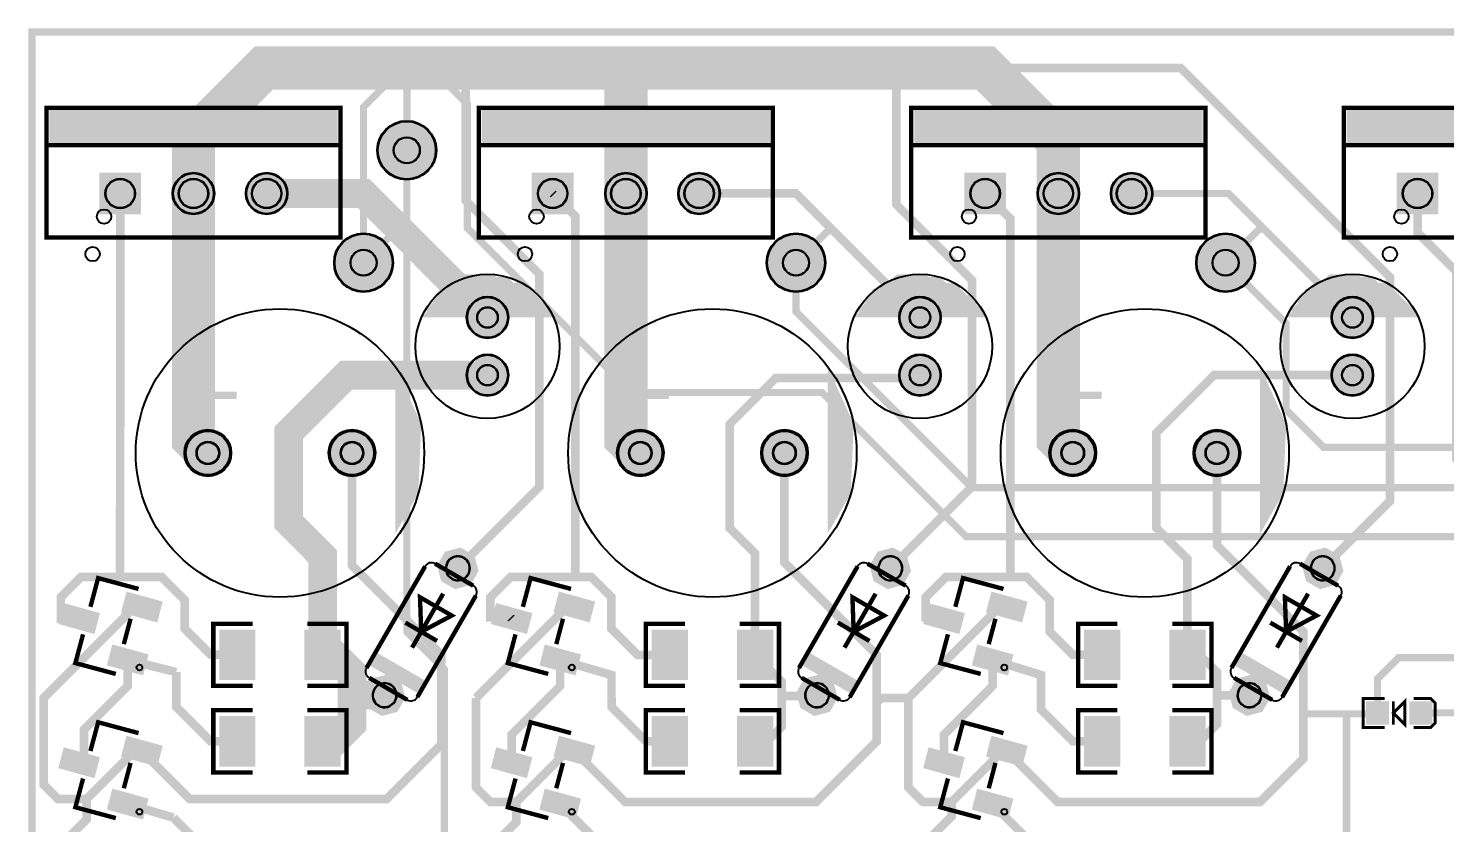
# Model space of a CAD drawing. Header units: millimetres. Extents: x 2.6 to 90.7, y -1.2 to 55.7.
# Drawn here: x 4.27 to 53.4, y 28.18 to 55.73 of the extents above; entities that cross this region are included whole.
import ezdxf

# ---------------------------------------------------------------- set-up
doc = ezdxf.new("R2010")
doc.units = ezdxf.units.MM
for name, color, linetype, true_color in [('BoardOutLine', 7, 'Continuous', 0xff00ff), ('BottomLayer', 7, 'Continuous', 0x0000ff), ('BottomSolderMaskLayer', 7, 'Continuous', 0xaa00ff), ('Document', 7, 'Continuous', 0xffffff), ('Multi-Layer', 7, 'Continuous', 0xc0c0c0), ('TopLayer', 7, 'Continuous', 0xff0000), ('TopPasteMaskLayer', 7, 'Continuous', 0x808080), ('TopSilkLayer', 7, 'Continuous', 0xffcc00), ('TopSolderMaskLayer', 7, 'Continuous', 0x800080)]:
    doc.layers.add(name, color=color, linetype=linetype, true_color=true_color)

msp = doc.modelspace()

# ---------------------------------------------------------------- hatches: boundary and pattern name
at = {"layer": 'BottomSolderMaskLayer'}
for points in [[(16.375, 51.5, 1), (18.425, 51.5, 1)], [(6.735, 50.725), (8.185, 50.725), (8.185, 49.275), (6.735, 49.275)], [(9.275, 50, 1), (10.725, 50, 1)], [(11.815, 50, 1), (13.265, 50, 1)], [(21.735, 50.725), (23.185, 50.725), (23.185, 49.275), (21.735, 49.275)], [(24.275, 50, 1), (25.725, 50, 1)], [(26.815, 50, 1), (28.265, 50, 1)], [(36.735, 50.725), (38.185, 50.725), (38.185, 49.275), (36.735, 49.275)], [(39.275, 50, 1), (40.725, 50, 1)], [(41.815, 50, 1), (43.265, 50, 1)], [(51.735, 50.725), (53.185, 50.725), (53.185, 49.275), (51.735, 49.275)], [(14.875, 47.6, 1), (16.925, 47.6, 1)], [(29.875, 47.6, 1), (31.925, 47.6, 1)], [(44.775, 47.6, 1), (46.826, 47.6, 1)], [(19.474, 45.7, 1), (20.925, 45.7, 1)], [(34.474, 45.7, 1), (35.925, 45.7, 1)], [(49.474, 45.7, 1), (50.925, 45.7, 1)], [(19.474, 43.7, 1), (20.925, 43.7, 1)], [(34.474, 43.7, 1), (35.925, 43.7, 1)], [(49.474, 43.7, 1), (50.925, 43.7, 1)], [(9.687, 41, 1), (11.313, 41, 1)], [(14.687, 41, 1), (16.313, 41, 1)], [(24.687, 41, 1), (26.313, 41, 1)], [(29.687, 41, 1), (31.313, 41, 1)], [(39.687, 41, 1), (41.313, 41, 1)], [(44.687, 41, 1), (46.313, 41, 1)], [(19.265, 37.721), (18.727, 37.577), (18.449, 37.095), (18.593, 36.557), (19.075, 36.278), (19.613, 36.422), (19.891, 36.905), (19.747, 37.442)], [(34.265, 37.721), (33.727, 37.577), (33.449, 37.095), (33.593, 36.557), (34.075, 36.278), (34.613, 36.422), (34.891, 36.905), (34.747, 37.443)], [(49.265, 37.721), (48.727, 37.577), (48.449, 37.095), (48.593, 36.557), (49.075, 36.278), (49.613, 36.422), (49.891, 36.905), (49.747, 37.443)], [(16.725, 33.322), (16.187, 33.178), (15.909, 32.695), (16.053, 32.158), (16.535, 31.879), (17.073, 32.023), (17.351, 32.505), (17.207, 33.043)], [(31.725, 33.322), (31.187, 33.178), (30.909, 32.695), (31.053, 32.157), (31.535, 31.879), (32.073, 32.023), (32.351, 32.505), (32.207, 33.043)], [(46.725, 33.322), (46.187, 33.178), (45.909, 32.695), (46.053, 32.157), (46.535, 31.879), (47.073, 32.023), (47.351, 32.505), (47.207, 33.043)]]:
    msp.add_hatch(color=256, dxfattribs=at).paths.add_polyline_path(points)
at = {"layer": 'Document'}
for points in [[(5, 51.7), (5, 52.9), (15, 52.9), (15, 51.7)], [(20, 51.7), (20, 52.9), (30, 52.9), (30, 51.7)], [(35, 51.7), (35, 52.9), (45, 52.9), (45, 51.7)], [(50, 51.7), (50, 52.9), (60, 52.9), (60, 51.7)]]:
    msp.add_hatch(color=256, dxfattribs=at).paths.add_polyline_path(points)
at = {"layer": 'Multi-Layer'}
for points in [[(6.76, 50.7), (8.16, 50.7), (8.16, 49.3), (6.76, 49.3)], [(9.3, 50, 1), (10.7, 50, 1)], [(11.84, 50, 1), (13.24, 50, 1)], [(21.76, 50.7), (23.16, 50.7), (23.16, 49.3), (21.76, 49.3)], [(24.3, 50, 1), (25.7, 50, 1)], [(26.84, 50, 1), (28.24, 50, 1)], [(36.76, 50.7), (38.16, 50.7), (38.16, 49.3), (36.76, 49.3)], [(39.3, 50, 1), (40.7, 50, 1)], [(41.84, 50, 1), (43.24, 50, 1)], [(51.76, 50.7), (53.16, 50.7), (53.16, 49.3), (51.76, 49.3)], [(19.5, 45.7, 1), (20.9, 45.7, 1)], [(34.5, 45.7, 1), (35.9, 45.7, 1)], [(49.5, 45.7, 1), (50.9, 45.7, 1)], [(19.5, 43.7, 1), (20.9, 43.7, 1)], [(34.5, 43.7, 1), (35.9, 43.7, 1)], [(49.5, 43.7, 1), (50.9, 43.7, 1)], [(9.738, 41, 1), (11.262, 41, 1)], [(14.738, 41, 1), (16.262, 41, 1)], [(24.738, 41, 1), (26.262, 41, 1)], [(29.738, 41, 1), (31.262, 41, 1)], [(39.738, 41, 1), (41.262, 41, 1)], [(44.738, 41, 1), (46.262, 41, 1)], [(19.261, 37.694), (18.744, 37.555), (18.476, 37.091), (18.615, 36.574), (19.079, 36.306), (19.596, 36.444), (19.864, 36.908), (19.725, 37.426)], [(34.261, 37.694), (33.744, 37.555), (33.476, 37.091), (33.615, 36.574), (34.079, 36.306), (34.596, 36.444), (34.864, 36.908), (34.725, 37.426)], [(49.261, 37.694), (48.744, 37.555), (48.476, 37.091), (48.615, 36.574), (49.079, 36.306), (49.596, 36.444), (49.864, 36.908), (49.725, 37.426)], [(16.721, 33.294), (16.204, 33.156), (15.936, 32.692), (16.075, 32.174), (16.539, 31.906), (17.056, 32.045), (17.324, 32.509), (17.185, 33.026)], [(31.721, 33.294), (31.204, 33.156), (30.936, 32.692), (31.075, 32.174), (31.539, 31.906), (32.056, 32.045), (32.324, 32.509), (32.185, 33.026)], [(46.721, 33.294), (46.204, 33.156), (45.936, 32.692), (46.075, 32.174), (46.539, 31.906), (47.056, 32.045), (47.324, 32.509), (47.185, 33.026)]]:
    msp.add_hatch(color=256, dxfattribs=at).paths.add_polyline_path(points)
at = {"layer": 'TopLayer'}
for points in [[(7.699, 36.159), (8.906, 35.835), (8.725, 35.159), (7.518, 35.482)], [(22.699, 36.159), (23.906, 35.835), (23.725, 35.159), (22.518, 35.482)], [(37.699, 36.159), (38.906, 35.835), (38.725, 35.159), (37.518, 35.482)], [(5.521, 35.759), (6.728, 35.435), (6.547, 34.759), (5.34, 35.082)], [(20.521, 35.759), (21.728, 35.435), (21.547, 34.759), (20.34, 35.082)], [(35.521, 35.759), (36.728, 35.435), (36.547, 34.759), (35.34, 35.082)], [(12.125, 33.15), (12.125, 34.85), (10.917, 34.85), (10.917, 33.15)], [(13.875, 33.15), (13.875, 34.85), (15.083, 34.85), (15.083, 33.15)], [(27.125, 33.15), (27.125, 34.85), (25.917, 34.85), (25.917, 33.15)], [(28.875, 33.15), (28.875, 34.85), (30.083, 34.85), (30.083, 33.15)], [(42.125, 33.15), (42.125, 34.85), (40.917, 34.85), (40.917, 33.15)], [(43.875, 33.15), (43.875, 34.85), (45.083, 34.85), (45.083, 33.15)], [(7.207, 34.323), (8.414, 34), (8.233, 33.324), (7.026, 33.647)], [(22.207, 34.323), (23.414, 34), (23.233, 33.324), (22.026, 33.647)], [(37.207, 34.323), (38.414, 34), (38.233, 33.324), (37.026, 33.647)], [(50.72, 32.333), (51.42, 32.333), (51.42, 31.633), (50.72, 31.633)], [(52.22, 32.333), (52.92, 32.333), (52.92, 31.633), (52.22, 31.633)], [(12.125, 30.15), (12.125, 31.85), (10.917, 31.85), (10.917, 30.15)], [(13.875, 30.15), (13.875, 31.85), (15.083, 31.85), (15.083, 30.15)], [(27.125, 30.15), (27.125, 31.85), (25.917, 31.85), (25.917, 30.15)], [(28.875, 30.15), (28.875, 31.85), (30.083, 31.85), (30.083, 30.15)], [(42.125, 30.15), (42.125, 31.85), (40.917, 31.85), (40.917, 30.15)], [(43.875, 30.15), (43.875, 31.85), (45.083, 31.85), (45.083, 30.15)], [(7.699, 31.159), (8.906, 30.835), (8.725, 30.159), (7.518, 30.482)], [(22.699, 31.159), (23.906, 30.835), (23.725, 30.159), (22.518, 30.482)], [(37.699, 31.159), (38.906, 30.835), (38.725, 30.159), (37.518, 30.482)], [(5.521, 30.759), (6.728, 30.435), (6.547, 29.759), (5.34, 30.082)], [(20.521, 30.759), (21.728, 30.435), (21.547, 29.759), (20.34, 30.082)], [(35.521, 30.759), (36.728, 30.435), (36.547, 29.759), (35.34, 30.082)], [(7.207, 29.323), (8.414, 29), (8.233, 28.324), (7.026, 28.647)], [(22.207, 29.323), (23.414, 29), (23.233, 28.324), (22.026, 28.647)], [(37.207, 29.323), (38.414, 29), (38.233, 28.324), (37.026, 28.647)]]:
    msp.add_hatch(color=256, dxfattribs=at).paths.add_polyline_path(points)
at = {"layer": 'TopPasteMaskLayer'}
for points in [[(7.699, 36.159), (8.906, 35.835), (8.725, 35.159), (7.518, 35.482)], [(22.699, 36.159), (23.906, 35.835), (23.725, 35.159), (22.518, 35.482)], [(37.699, 36.159), (38.906, 35.835), (38.725, 35.159), (37.518, 35.482)], [(5.521, 35.759), (6.728, 35.435), (6.547, 34.759), (5.34, 35.082)], [(20.521, 35.759), (21.728, 35.435), (21.547, 34.759), (20.34, 35.082)], [(35.521, 35.759), (36.728, 35.435), (36.547, 34.759), (35.34, 35.082)], [(12.125, 33.25), (12.125, 33.611), (12.025, 33.711), (11.814, 33.711), (11.714, 33.811), (11.714, 34.189), (11.814, 34.289), (12.025, 34.289), (12.125, 34.389), (12.125, 34.75), (12.025, 34.85), (11.017, 34.85), (10.917, 34.75), (10.917, 33.25), (11.017, 33.15), (12.025, 33.15)], [(13.875, 33.25), (13.875, 33.611), (13.975, 33.711), (14.186, 33.711), (14.286, 33.811), (14.286, 34.189), (14.186, 34.289), (13.975, 34.289), (13.875, 34.389), (13.875, 34.75), (13.975, 34.85), (14.983, 34.85), (15.083, 34.75), (15.083, 33.25), (14.983, 33.15), (13.975, 33.15)], [(27.125, 33.25), (27.125, 33.611), (27.025, 33.711), (26.814, 33.711), (26.714, 33.811), (26.714, 34.189), (26.814, 34.289), (27.025, 34.289), (27.125, 34.389), (27.125, 34.75), (27.025, 34.85), (26.017, 34.85), (25.917, 34.75), (25.917, 33.25), (26.017, 33.15), (27.025, 33.15)], [(28.875, 33.25), (28.875, 33.611), (28.975, 33.711), (29.186, 33.711), (29.286, 33.811), (29.286, 34.189), (29.186, 34.289), (28.975, 34.289), (28.875, 34.389), (28.875, 34.75), (28.975, 34.85), (29.983, 34.85), (30.083, 34.75), (30.083, 33.25), (29.983, 33.15), (28.975, 33.15)], [(42.125, 33.25), (42.125, 33.611), (42.025, 33.711), (41.814, 33.711), (41.714, 33.811), (41.714, 34.189), (41.814, 34.289), (42.025, 34.289), (42.125, 34.389), (42.125, 34.75), (42.025, 34.85), (41.017, 34.85), (40.917, 34.75), (40.917, 33.25), (41.017, 33.15), (42.025, 33.15)], [(43.875, 33.25), (43.875, 33.611), (43.975, 33.711), (44.186, 33.711), (44.286, 33.811), (44.286, 34.189), (44.186, 34.289), (43.975, 34.289), (43.875, 34.389), (43.875, 34.75), (43.975, 34.85), (44.983, 34.85), (45.083, 34.75), (45.083, 33.25), (44.983, 33.15), (43.975, 33.15)], [(7.207, 34.323), (8.414, 34), (8.233, 33.324), (7.026, 33.647)], [(22.207, 34.323), (23.414, 34), (23.233, 33.324), (22.026, 33.647)], [(37.207, 34.323), (38.414, 34), (38.233, 33.324), (37.026, 33.647)], [(50.72, 32.333), (51.42, 32.333), (51.42, 31.633), (50.72, 31.633)], [(52.22, 32.333), (52.92, 32.333), (52.92, 31.633), (52.22, 31.633)], [(12.125, 30.25), (12.125, 30.611), (12.025, 30.711), (11.814, 30.711), (11.714, 30.811), (11.714, 31.189), (11.814, 31.289), (12.025, 31.289), (12.125, 31.389), (12.125, 31.75), (12.025, 31.85), (11.017, 31.85), (10.917, 31.75), (10.917, 30.25), (11.017, 30.15), (12.025, 30.15)], [(13.875, 30.25), (13.875, 30.611), (13.975, 30.711), (14.186, 30.711), (14.286, 30.811), (14.286, 31.189), (14.186, 31.289), (13.975, 31.289), (13.875, 31.389), (13.875, 31.75), (13.975, 31.85), (14.983, 31.85), (15.083, 31.75), (15.083, 30.25), (14.983, 30.15), (13.975, 30.15)], [(27.125, 30.25), (27.125, 30.611), (27.025, 30.711), (26.814, 30.711), (26.714, 30.811), (26.714, 31.189), (26.814, 31.289), (27.025, 31.289), (27.125, 31.389), (27.125, 31.75), (27.025, 31.85), (26.017, 31.85), (25.917, 31.75), (25.917, 30.25), (26.017, 30.15), (27.025, 30.15)], [(28.875, 30.25), (28.875, 30.611), (28.975, 30.711), (29.186, 30.711), (29.286, 30.811), (29.286, 31.189), (29.186, 31.289), (28.975, 31.289), (28.875, 31.389), (28.875, 31.75), (28.975, 31.85), (29.983, 31.85), (30.083, 31.75), (30.083, 30.25), (29.983, 30.15), (28.975, 30.15)], [(42.125, 30.25), (42.125, 30.611), (42.025, 30.711), (41.814, 30.711), (41.714, 30.811), (41.714, 31.189), (41.814, 31.289), (42.025, 31.289), (42.125, 31.389), (42.125, 31.75), (42.025, 31.85), (41.017, 31.85), (40.917, 31.75), (40.917, 30.25), (41.017, 30.15), (42.025, 30.15)], [(43.875, 30.25), (43.875, 30.611), (43.975, 30.711), (44.186, 30.711), (44.286, 30.811), (44.286, 31.189), (44.186, 31.289), (43.975, 31.289), (43.875, 31.389), (43.875, 31.75), (43.975, 31.85), (44.983, 31.85), (45.083, 31.75), (45.083, 30.25), (44.983, 30.15), (43.975, 30.15)], [(7.699, 31.159), (8.906, 30.835), (8.725, 30.159), (7.518, 30.482)], [(22.699, 31.159), (23.906, 30.835), (23.725, 30.159), (22.518, 30.482)], [(37.699, 31.159), (38.906, 30.835), (38.725, 30.159), (37.518, 30.482)], [(5.521, 30.759), (6.728, 30.435), (6.547, 29.759), (5.34, 30.082)], [(20.521, 30.759), (21.728, 30.435), (21.547, 29.759), (20.34, 30.082)], [(35.521, 30.759), (36.728, 30.435), (36.547, 29.759), (35.34, 30.082)], [(7.207, 29.323), (8.414, 29), (8.233, 28.324), (7.026, 28.647)], [(22.207, 29.323), (23.414, 29), (23.233, 28.324), (22.026, 28.647)], [(37.207, 29.323), (38.414, 29), (38.233, 28.324), (37.026, 28.647)]]:
    msp.add_hatch(color=256, dxfattribs=at).paths.add_polyline_path(points)
at = {"layer": 'TopSilkLayer'}
for points in [[(18.2, 45.7), (22.5, 45.7), (22.5, 45.8), (21.8, 46.5), (21.4, 46.9), (21.1, 46.9), (20.9, 47.1), (20.5, 47.1), (20.4, 47.2), (19.8, 47.2), (19.4, 47.2), (19.2, 47), (19, 47), (18.7, 46.7), (18.6, 46.7), (18.3, 46.4), (18.3, 46.2), (18.1, 46), (18.1, 45.9), (17.9, 45.7), (18.2, 45.7), (19.2, 46.7)], [(33.2, 45.7), (37.5, 45.7), (37.5, 45.8), (36.8, 46.5), (36.4, 46.9), (36.1, 46.9), (35.9, 47.1), (35.5, 47.1), (35.4, 47.2), (34.8, 47.2), (34.4, 47.2), (34.2, 47), (34, 47), (33.7, 46.7), (33.6, 46.7), (33.3, 46.4), (33.3, 46.2), (33.1, 46), (33.1, 45.9), (32.9, 45.7), (33.2, 45.7), (34.2, 46.7)], [(48.2, 45.7), (52.5, 45.7), (52.5, 45.8), (51.8, 46.5), (51.4, 46.9), (51.1, 46.9), (50.9, 47.1), (50.5, 47.1), (50.4, 47.2), (49.8, 47.2), (49.4, 47.2), (49.2, 47), (49, 47), (48.7, 46.7), (48.6, 46.7), (48.3, 46.4), (48.3, 46.2), (48.1, 46), (48.1, 45.9), (47.9, 45.7), (48.2, 45.7), (49.2, 46.7)], [(17, 38.2), (17, 44), (17.9, 42), (17.8, 39.6)], [(32, 38.2), (32, 44), (32.9, 42), (32.8, 39.6)], [(47, 38.2), (47, 44), (47.9, 42), (47.8, 39.6)], [(17.827, 32.642), (18.081, 33.082), (16.322, 34.098), (16.068, 33.658)], [(32.827, 32.642), (33.081, 33.082), (31.322, 34.098), (31.068, 33.658)], [(47.827, 32.642), (48.081, 33.082), (46.322, 34.098), (46.068, 33.658)]]:
    msp.add_hatch(color=256, dxfattribs=at).paths.add_polyline_path(points)
at = {"layer": 'TopSolderMaskLayer'}
for points in [[(16.375, 51.5, 1), (18.425, 51.5, 1)], [(6.735, 50.725), (8.185, 50.725), (8.185, 49.275), (6.735, 49.275)], [(9.275, 50, 1), (10.725, 50, 1)], [(11.815, 50, 1), (13.265, 50, 1)], [(21.735, 50.725), (23.185, 50.725), (23.185, 49.275), (21.735, 49.275)], [(24.275, 50, 1), (25.725, 50, 1)], [(26.815, 50, 1), (28.265, 50, 1)], [(36.735, 50.725), (38.185, 50.725), (38.185, 49.275), (36.735, 49.275)], [(39.275, 50, 1), (40.725, 50, 1)], [(41.815, 50, 1), (43.265, 50, 1)], [(51.735, 50.725), (53.185, 50.725), (53.185, 49.275), (51.735, 49.275)], [(14.875, 47.6, 1), (16.925, 47.6, 1)], [(29.875, 47.6, 1), (31.925, 47.6, 1)], [(44.775, 47.6, 1), (46.826, 47.6, 1)], [(19.474, 45.7, 1), (20.925, 45.7, 1)], [(34.474, 45.7, 1), (35.925, 45.7, 1)], [(49.474, 45.7, 1), (50.925, 45.7, 1)], [(19.474, 43.7, 1), (20.925, 43.7, 1)], [(34.474, 43.7, 1), (35.925, 43.7, 1)], [(49.474, 43.7, 1), (50.925, 43.7, 1)], [(9.687, 41, 1), (11.313, 41, 1)], [(14.687, 41, 1), (16.313, 41, 1)], [(24.687, 41, 1), (26.313, 41, 1)], [(29.687, 41, 1), (31.313, 41, 1)], [(39.687, 41, 1), (41.313, 41, 1)], [(44.687, 41, 1), (46.313, 41, 1)], [(19.265, 37.721), (18.727, 37.577), (18.449, 37.095), (18.593, 36.557), (19.075, 36.278), (19.613, 36.422), (19.891, 36.905), (19.747, 37.442)], [(34.265, 37.721), (33.727, 37.577), (33.449, 37.095), (33.593, 36.557), (34.075, 36.278), (34.613, 36.422), (34.891, 36.905), (34.747, 37.443)], [(49.265, 37.721), (48.727, 37.577), (48.449, 37.095), (48.593, 36.557), (49.075, 36.278), (49.613, 36.422), (49.891, 36.905), (49.747, 37.443)], [(7.678, 36.195), (8.934, 35.848), (8.746, 35.123), (7.489, 35.47)], [(22.678, 36.195), (23.934, 35.848), (23.746, 35.123), (22.489, 35.47)], [(37.678, 36.195), (38.934, 35.848), (38.746, 35.123), (37.489, 35.47)], [(5.5, 35.795), (6.757, 35.448), (6.568, 34.723), (5.312, 35.07)], [(20.5, 35.795), (21.757, 35.448), (21.568, 34.723), (20.312, 35.07)], [(35.5, 35.795), (36.757, 35.448), (36.568, 34.723), (35.312, 35.07)], [(12.15, 33.124), (12.15, 34.876), (10.892, 34.876), (10.892, 33.124)], [(13.85, 33.124), (13.85, 34.876), (15.108, 34.876), (15.108, 33.124)], [(27.15, 33.124), (27.15, 34.876), (25.892, 34.876), (25.892, 33.124)], [(28.85, 33.124), (28.85, 34.876), (30.108, 34.876), (30.108, 33.124)], [(42.15, 33.124), (42.15, 34.876), (40.892, 34.876), (40.892, 33.124)], [(43.85, 33.124), (43.85, 34.876), (45.108, 34.876), (45.108, 33.124)], [(7.186, 34.36), (8.443, 34.013), (8.254, 33.287), (6.998, 33.634)], [(22.186, 34.36), (23.443, 34.013), (23.254, 33.287), (21.998, 33.634)], [(37.186, 34.36), (38.443, 34.013), (38.254, 33.287), (36.998, 33.634)], [(16.725, 33.322), (16.187, 33.178), (15.909, 32.695), (16.053, 32.158), (16.535, 31.879), (17.073, 32.023), (17.351, 32.505), (17.207, 33.043)], [(31.725, 33.322), (31.187, 33.178), (30.909, 32.695), (31.053, 32.157), (31.535, 31.879), (32.073, 32.023), (32.351, 32.505), (32.207, 33.043)], [(46.725, 33.322), (46.187, 33.178), (45.909, 32.695), (46.053, 32.157), (46.535, 31.879), (47.073, 32.023), (47.351, 32.505), (47.207, 33.043)], [(50.669, 32.384), (51.471, 32.384), (51.471, 31.582), (50.669, 31.582)], [(52.169, 32.384), (52.971, 32.384), (52.971, 31.582), (52.169, 31.582)], [(12.15, 30.124), (12.15, 31.876), (10.892, 31.876), (10.892, 30.124)], [(13.85, 30.124), (13.85, 31.876), (15.108, 31.876), (15.108, 30.124)], [(27.15, 30.124), (27.15, 31.876), (25.892, 31.876), (25.892, 30.124)], [(28.85, 30.124), (28.85, 31.876), (30.108, 31.876), (30.108, 30.124)], [(42.15, 30.124), (42.15, 31.876), (40.892, 31.876), (40.892, 30.124)], [(43.85, 30.124), (43.85, 31.876), (45.108, 31.876), (45.108, 30.124)], [(7.678, 31.195), (8.934, 30.848), (8.746, 30.123), (7.489, 30.47)], [(22.678, 31.195), (23.934, 30.848), (23.746, 30.123), (22.489, 30.47)], [(37.678, 31.195), (38.934, 30.848), (38.746, 30.123), (37.489, 30.47)], [(5.5, 30.795), (6.757, 30.448), (6.568, 29.723), (5.312, 30.07)], [(20.5, 30.795), (21.757, 30.448), (21.568, 29.723), (20.312, 30.07)], [(35.5, 30.795), (36.757, 30.448), (36.568, 29.723), (35.312, 30.07)], [(7.186, 29.36), (8.443, 29.013), (8.254, 28.287), (6.998, 28.634)], [(22.186, 29.36), (23.443, 29.013), (23.254, 28.287), (21.998, 28.634)], [(37.186, 29.36), (38.443, 29.013), (38.254, 28.287), (36.998, 28.634)]]:
    msp.add_hatch(color=256, dxfattribs=at).paths.add_polyline_path(points)

# ---------------------------------------------------------------- linework, layer by layer
at = {"layer": 'BoardOutLine', "const_width": 0.254}
msp.add_lwpolyline([(4.399, 55.601), (90.599, 55.601), (90.599, 0.3), (4.399, 0.3), (4.399, 55.601)], close=True, dxfattribs=at)
at = {"layer": 'BottomLayer', "const_width": 0.25}
for points in [[(15.9, 47.6), (15.9, 53), (17.3, 54.4), (18.2, 54.4), (19.5, 53.1), (19.5, 48.8), (25.2, 43.1), (31.8, 43.1), (36.8, 38.1), (75, 38.1), (79.6, 42.7), (87, 42.7)], [(17.4, 51.5), (17.4, 34.8), (18.7, 33.5), (18.7, 13.9), (15.8, 11), (15.8, 4.8)], [(30.9, 47.6), (30.9, 45.9), (37, 39.8), (65, 39.8), (67.9, 42.7), (72, 42.7)], [(45.8, 47.6), (47.9, 45.5), (47.9, 42.5), (49.2, 41.2), (54.9, 41.2), (56.4, 42.7), (57, 42.7)]]:
    msp.add_lwpolyline(points, dxfattribs=at)
at = {"layer": 'BottomSolderMaskLayer'}
for points in [[(18.806, 37.213), (18.803, 37.209)], [(33.806, 37.213), (33.803, 37.209)], [(48.806, 37.213), (48.803, 37.209)], [(19.537, 36.791), (19.534, 36.786)], [(34.537, 36.791), (34.534, 36.786)], [(49.537, 36.791), (49.534, 36.786)], [(16.266, 32.814), (16.263, 32.809)], [(31.266, 32.814), (31.263, 32.809)], [(46.266, 32.814), (46.263, 32.809)], [(16.997, 32.391), (16.994, 32.387)], [(31.997, 32.391), (31.994, 32.387)], [(46.997, 32.391), (46.994, 32.387)]]:
    msp.add_lwpolyline(points, close=True, dxfattribs=at)
for centre, radius in [((17.4, 51.5), 1.025), ((17.4, 51.5), 0.456), ((10, 50), 0.725), ((12.54, 50), 0.725), ((25, 50), 0.725), ((27.54, 50), 0.725), ((40, 50), 0.725), ((42.54, 50), 0.725), ((7.46, 50), 0.518), ((10, 50), 0.518), ((12.54, 50), 0.518), ((22.46, 50), 0.518), ((25, 50), 0.518), ((27.54, 50), 0.518), ((37.46, 50), 0.518), ((40, 50), 0.518), ((42.54, 50), 0.518), ((52.46, 50), 0.518), ((15.9, 47.6), 1.025), ((30.9, 47.6), 1.025), ((45.8, 47.6), 1.025), ((15.9, 47.6), 0.456), ((30.9, 47.6), 0.456), ((45.8, 47.6), 0.456), ((20.2, 45.7), 0.725), ((35.2, 45.7), 0.725), ((50.2, 45.7), 0.725), ((20.2, 45.7), 0.363), ((35.2, 45.7), 0.363), ((50.2, 45.7), 0.363), ((20.2, 43.7), 0.725), ((35.2, 43.7), 0.725), ((50.2, 43.7), 0.725), ((20.2, 43.7), 0.363), ((35.2, 43.7), 0.363), ((50.2, 43.7), 0.363), ((10.5, 41), 0.813), ((15.5, 41), 0.813), ((25.5, 41), 0.813), ((30.5, 41), 0.813), ((40.5, 41), 0.813), ((45.5, 41), 0.813), ((10.5, 41), 0.4), ((15.5, 41), 0.4), ((25.5, 41), 0.4), ((30.5, 41), 0.4), ((40.5, 41), 0.4), ((45.5, 41), 0.4)]:
    msp.add_circle(centre, radius, dxfattribs=at)
for centre, start, end in [((19.171, 37.002), 330, 150), ((34.171, 37.002), 330, 150), ((49.171, 37.002), 330, 150), ((19.169, 36.997), 150, 330), ((34.169, 36.997), 150, 330), ((49.169, 36.997), 150, 330), ((16.631, 32.603), 330, 150), ((31.631, 32.603), 330, 150), ((46.631, 32.603), 330, 150), ((16.629, 32.598), 150, 330), ((31.629, 32.598), 150, 330), ((46.629, 32.598), 150, 330)]:
    msp.add_arc(centre, 0.422, start, end, dxfattribs=at)
at = {"layer": 'Document'}
for centre, radius in [((6.9, 49.2), 0.25), ((21.9, 49.2), 0.25), ((36.9, 49.2), 0.25), ((51.9, 49.2), 0.25), ((8.125, 33.56), 0.1), ((23.125, 33.56), 0.1), ((38.125, 33.56), 0.1), ((8.125, 28.56), 0.1), ((23.125, 28.56), 0.1), ((38.125, 28.56), 0.1)]:
    msp.add_circle(centre, radius, dxfattribs=at)
at = {"layer": 'Multi-Layer'}
for points in [[(18.819, 37.205), (18.817, 37.201)], [(33.819, 37.205), (33.817, 37.201)], [(48.819, 37.205), (48.817, 37.201)], [(19.523, 36.799), (19.521, 36.794)], [(34.523, 36.799), (34.521, 36.794)], [(49.523, 36.799), (49.521, 36.794)], [(16.279, 32.806), (16.277, 32.801)], [(31.279, 32.806), (31.277, 32.801)], [(46.279, 32.806), (46.277, 32.801)], [(16.983, 32.399), (16.981, 32.395)], [(31.983, 32.399), (31.981, 32.395)], [(46.983, 32.399), (46.981, 32.395)]]:
    msp.add_lwpolyline(points, close=True, dxfattribs=at)
for centre, radius in [((17.4, 51.5), 1), ((17.4, 51.5), 0.445), ((10, 50), 0.7), ((12.54, 50), 0.7), ((25, 50), 0.7), ((27.54, 50), 0.7), ((40, 50), 0.7), ((42.54, 50), 0.7), ((7.46, 50), 0.5), ((10, 50), 0.5), ((12.54, 50), 0.5), ((22.46, 50), 0.5), ((25, 50), 0.5), ((27.54, 50), 0.5), ((37.46, 50), 0.5), ((40, 50), 0.5), ((42.54, 50), 0.5), ((52.46, 50), 0.5), ((15.9, 47.6), 1), ((30.9, 47.6), 1), ((45.8, 47.6), 1), ((15.9, 47.6), 0.445), ((30.9, 47.6), 0.445), ((45.8, 47.6), 0.445), ((20.2, 45.7), 0.7), ((35.2, 45.7), 0.7), ((50.2, 45.7), 0.7), ((20.2, 45.7), 0.35), ((35.2, 45.7), 0.35), ((50.2, 45.7), 0.35), ((20.2, 43.7), 0.7), ((35.2, 43.7), 0.7), ((50.2, 43.7), 0.7), ((20.2, 43.7), 0.35), ((35.2, 43.7), 0.35), ((50.2, 43.7), 0.35), ((10.5, 41), 0.762), ((15.5, 41), 0.762), ((25.5, 41), 0.762), ((30.5, 41), 0.762), ((40.5, 41), 0.762), ((45.5, 41), 0.762), ((10.5, 41), 0.375), ((15.5, 41), 0.375), ((25.5, 41), 0.375), ((30.5, 41), 0.375), ((40.5, 41), 0.375), ((45.5, 41), 0.375)]:
    msp.add_circle(centre, radius, dxfattribs=at)
for centre, start, end in [((19.171, 37.002), 330, 150), ((34.171, 37.002), 330, 150), ((49.171, 37.002), 330, 150), ((19.169, 36.998), 150, 330), ((34.169, 36.998), 150, 330), ((49.169, 36.998), 150, 330), ((16.631, 32.602), 330, 150), ((31.631, 32.602), 330, 150), ((46.631, 32.602), 330, 150), ((16.629, 32.598), 150, 330), ((31.629, 32.598), 150, 330), ((46.629, 32.598), 150, 330)]:
    msp.add_arc(centre, 0.406, start, end, dxfattribs=at)
at = {"layer": 'TopLayer'}
for points, const_width in [([(10, 50), (10, 51.91), (12.446, 54.356), (37.465, 54.356), (40, 51.821), (40, 50)], 1.5), ([(25, 50), (25, 54.356)], 1.5), ([(17.399, 51.501), (17.412, 54.356)], 0.25), ([(19.169, 37), (21.999, 39.83), (21.999, 47.201), (19.439, 49.761), (19.439, 54.356)], 0.3), ([(34.17, 37), (37, 39.83), (37, 47), (34.381, 49.619), (34.381, 54.356)], 0.3), ([(49.17, 37), (51.5, 39.33), (51.5, 47.1), (44.244, 54.356), (37.465, 54.356)], 0.3), ([(10, 50), (10, 41.5), (10.5, 41)], 1.5), ([(25, 50), (25, 41.5), (25.5, 41)], 1.5), ([(40, 50), (40, 41.5), (40.5, 41)], 1.5), ([(7.46, 50), (7.457, 36.701)], 0.3), ([(20.2, 45.7), (15.9, 50), (12.54, 50)], 1), ([(22.46, 50), (23.25, 49.21), (23.25, 36.7)], 0.3), ([(22.46, 50), (22.497, 49.963)], 0.3), ([(35.2, 45.7), (30.9, 50), (27.54, 50)], 0.3), ([(37.46, 50), (38.332, 49.128), (38.332, 36.701)], 0.3), ([(50.2, 45.7), (45.9, 50), (42.54, 50)], 0.25), ([(55.522, 40), (54.6, 40), (53.8, 40.8), (53.8, 47.3), (52.461, 48.641), (52.461, 50)], 0.3), ([(15.9, 47.6), (17.05, 48.75), (17.15, 48.75)], 0.25), ([(30.9, 47.6), (32.071, 48.771), (32.129, 48.771)], 0.25), ([(45.8, 47.6), (46.969, 48.769), (47.131, 48.769)], 0.25), ([(20.2, 43.7), (15.3, 43.7), (13.3, 41.7), (13.3, 38.6), (14.479, 37.421), (14.479, 34)], 1), ([(35.2, 43.7), (35.1, 43.6), (30.2, 43.6), (28.6, 42), (28.6, 38.4), (29.479, 37.521), (29.479, 34)], 0.3), ([(50.2, 43.7), (45.4, 43.7), (43.4, 41.7), (43.4, 38.4), (44.479, 37.321), (44.479, 34)], 0.3), ([(8.212, 30.659), (9.871, 29), (16.7, 29), (18.6, 30.9), (18.6, 34), (15.5, 37.1), (15.5, 41)], 0.3), ([(23.212, 30.659), (24.971, 28.9), (31.6, 28.9), (33.7, 31), (33.7, 34), (30.5, 37.2), (30.5, 41)], 0.3), ([(38.212, 30.659), (39.971, 28.9), (47, 28.9), (48.5, 30.4), (48.5, 34.8), (45.5, 37.8), (45.5, 41)], 0.3), ([(58.479, 40), (57, 38.522), (57, 34.801), (56.101, 33.899), (51.801, 33.899), (51.069, 33.17), (51.069, 31.984)], 0.25), ([(6.035, 35.258), (5.4, 35.258), (5.4, 35.999), (6.101, 36.701), (8.9, 36.701), (9.7, 35.9), (9.7, 34.9), (10.599, 34.001), (11.521, 34.001)], 0.3), ([(21.034, 35.259), (20.993, 35.3), (20.3, 35.3), (20.3, 36), (21, 36.7), (23.8, 36.7), (24.5, 36), (24.5, 34.9), (25.4, 34), (26.521, 34)], 0.3), ([(36.035, 35.258), (35.992, 35.301), (35.4, 35.301), (35.4, 35.999), (36.101, 36.701), (38.9, 36.701), (39.7, 35.9), (39.7, 34.801), (40.5, 34.001), (41.521, 34.001)], 0.3), ([(8.212, 35.659), (7.958, 35.659), (6.299, 34.001)], 0.3), ([(23.211, 35.659), (22.959, 35.659), (19.799, 32.499)], 0.3), ([(21.034, 35.258), (21.001, 35.293)], 0.3), ([(38.212, 35.659), (37.959, 35.659), (34.8, 32.5)], 0.3), ([(14.478, 34.001), (14.9, 34.001), (15.499, 33.401), (15.499, 31.6), (14.9, 31.001), (14.478, 31.001)], 1), ([(6.299, 34.001), (4.8, 32.501), (4.8, 29.5), (5.3, 29), (6.299, 29)], 0.3), ([(6.035, 30.259), (6.2, 30.424), (6.2, 31.4), (7.722, 32.924), (7.719, 33.823)], 0.3), ([(7.719, 33.823), (9.401, 33.401)], 0.3), ([(21.034, 30.259), (21.034, 31.234), (22.72, 32.921), (22.72, 33.823)], 0.3), ([(22.72, 33.823), (24.5, 33.3), (24.501, 32.2), (25.7, 31.001), (26.52, 31.001)], 0.3), ([(29.479, 34), (30.4, 33.079), (30.4, 31.5), (29.9, 31), (29.479, 31)], 0.3), ([(36.035, 30.259), (36.035, 31.234), (37.719, 32.921), (37.719, 33.823)], 0.3), ([(37.719, 33.823), (39.401, 33.299), (39.401, 32.101), (40.5, 31.001), (41.521, 31.001)], 0.3), ([(44.478, 34.001), (44.9, 34.001), (45.499, 33.401), (45.499, 31.6), (44.9, 31.001), (44.478, 31.001)], 0.3), ([(11.521, 31.001), (10.599, 31.001), (9.401, 32.2), (9.401, 33.401)], 0.3), ([(16.629, 32.601), (15.499, 32.611)], 1), ([(19.799, 32.499), (19.799, 29.401), (20.3, 28.9), (21.201, 28.9), (22.959, 30.658), (23.211, 30.658)], 0.3), ([(31.63, 32.6), (31.6, 32.57), (30.4, 32.57)], 0.3), ([(33.7, 32.341), (33.859, 32.5), (34.8, 32.5)], 0.3), ([(38.212, 30.659), (38.059, 30.659), (36.3, 28.9), (35.3, 28.9), (34.8, 29.4), (34.8, 32.5)], 0.3), ([(46.629, 32.601), (45.499, 32.593)], 0.3), ([(51.07, 31.983), (51.041, 31.954), (48.5, 31.954)], 0.25), ([(51.199, 19.799), (51.199, 22.499), (49.995, 23.703), (49.995, 31.953)], 0.27), ([(52.57, 31.984), (55.522, 31.999)], 0.25), ([(8.212, 30.659), (7.958, 30.659), (6.299, 29)], 0.3), ([(6.37, 25.083), (5.499, 25.1), (5.001, 25.601), (5.001, 27), (6.299, 28.298), (6.299, 28.999)], 0.3), ([(21.369, 25.083), (20.5, 25.1), (20, 25.601), (20, 27), (21.201, 28.202), (21.201, 28.9)], 0.3), ([(36.269, 25.083), (35.499, 25.1), (34.801, 25.799), (34.801, 26.901), (36.299, 28.4), (36.299, 28.9)], 0.3), ([(7.719, 28.824), (9.304, 28.354)], 0.3), ([(11.521, 27), (10.658, 27), (9.304, 28.354)], 0.3), ([(22.72, 28.824), (24.544, 27), (26.521, 27)], 0.3), ([(37.72, 28.824), (39.544, 27), (41.521, 27)], 0.3)]:
    msp.add_lwpolyline(points, dxfattribs=dict(at, const_width=const_width))
at = {"layer": 'TopSilkLayer'}
for points, const_width in [([(4.9, 52.971), (15.1, 52.971), (15.1, 48.471), (4.9, 48.471), (4.9, 52.971)], 0.15), ([(19.9, 52.971), (30.1, 52.971), (30.1, 48.471), (19.9, 48.471), (19.9, 52.971)], 0.15), ([(34.9, 52.971), (45.1, 52.971), (45.1, 48.471), (34.9, 48.471), (34.9, 52.971)], 0.15), ([(49.9, 52.971), (60.1, 52.971), (60.1, 48.471), (49.9, 48.471), (49.9, 52.971)], 0.15), ([(52.02, 31.583), (52.02, 32.383), (51.62, 31.983), (52.02, 31.583)], 0.1)]:
    msp.add_lwpolyline(points, close=True, dxfattribs=dict(at, const_width=const_width))
for points, const_width in [([(4.9, 51.671), (15.1, 51.671)], 0.15), ([(19.9, 51.671), (30.1, 51.671)], 0.15), ([(34.9, 51.671), (45.1, 51.671)], 0.15), ([(49.9, 51.671), (60.1, 51.671)], 0.15), ([(10.5, 44), (10.5, 42.1)], 0.254), ([(25.5, 44), (25.5, 42.1)], 0.254), ([(40.5, 44), (40.5, 42.1)], 0.254), ([(9.5, 43), (11.5, 43)], 0.254), ([(24.5, 43), (26.5, 43)], 0.254), ([(39.5, 43), (41.5, 43)], 0.254), ([(16.004, 33.548), (18.036, 37.068)], 0.152), ([(19.703, 36.399), (18.383, 37.161)], 0.152), ([(31.004, 33.548), (33.036, 37.068)], 0.152), ([(34.703, 36.399), (33.383, 37.161)], 0.152), ([(46.004, 33.548), (48.036, 37.068)], 0.152), ([(49.703, 36.399), (48.383, 37.161)], 0.152), ([(8.096, 36.286), (6.694, 36.662), (6.427, 35.666)], 0.152), ([(23.096, 36.286), (21.694, 36.662), (21.427, 35.666)], 0.152), ([(38.096, 36.286), (36.694, 36.662), (36.427, 35.666)], 0.152), ([(17.583, 34.25), (17.9, 34.8), (18.958, 35.362), (17.858, 35.997), (17.9, 34.8), (17.35, 35.117)], 0.152), ([(17.764, 32.532), (19.796, 36.052)], 0.152), ([(18.45, 34.483), (17.9, 34.8), (18.662, 36.12)], 0.152), ([(32.582, 34.25), (32.9, 34.8), (33.958, 35.362), (32.858, 35.997), (32.9, 34.8), (32.35, 35.118)], 0.152), ([(32.764, 32.532), (34.796, 36.052)], 0.152), ([(33.45, 34.482), (32.9, 34.8), (33.662, 36.12)], 0.152), ([(47.582, 34.25), (47.9, 34.8), (48.958, 35.362), (47.858, 35.997), (47.9, 34.8), (47.35, 35.118)], 0.152), ([(47.764, 32.532), (49.796, 36.052)], 0.152), ([(48.45, 34.482), (47.9, 34.8), (48.662, 36.12)], 0.152), ([(7.819, 35.252), (7.584, 34.372)], 0.152), ([(12.049, 32.921), (10.689, 32.921), (10.689, 35.079), (12.049, 35.079)], 0.152), ([(13.951, 32.921), (15.311, 32.921), (15.311, 35.079), (13.951, 35.079)], 0.152), ([(22.819, 35.252), (22.584, 34.372)], 0.152), ([(27.049, 32.921), (25.689, 32.921), (25.689, 35.079), (27.049, 35.079)], 0.152), ([(28.951, 32.921), (30.311, 32.921), (30.311, 35.079), (28.951, 35.079)], 0.152), ([(37.819, 35.252), (37.584, 34.372)], 0.152), ([(42.049, 32.921), (40.689, 32.921), (40.689, 35.079), (42.049, 35.079)], 0.152), ([(43.951, 32.921), (45.311, 32.921), (45.311, 35.079), (43.951, 35.079)], 0.152), ([(7.306, 33.338), (5.904, 33.714), (6.171, 34.71)], 0.152), ([(22.306, 33.338), (20.904, 33.714), (21.171, 34.71)], 0.152), ([(37.306, 33.338), (35.904, 33.714), (36.171, 34.71)], 0.152), ([(16.097, 33.201), (17.417, 32.439)], 0.152), ([(31.097, 33.201), (32.417, 32.439)], 0.152), ([(46.097, 33.201), (47.417, 32.439)], 0.152), ([(51.32, 31.483), (50.57, 31.483), (50.57, 32.483), (51.32, 32.483)], 0.1), ([(51.62, 32.383), (51.62, 31.583)], 0.1), ([(52.32, 31.483), (52.92, 31.483), (53.07, 31.633), (53.07, 32.332), (52.92, 32.483), (52.32, 32.483)], 0.1), ([(12.049, 29.921), (10.689, 29.921), (10.689, 32.079), (12.049, 32.079)], 0.152), ([(13.951, 29.921), (15.311, 29.921), (15.311, 32.079), (13.951, 32.079)], 0.152), ([(27.049, 29.921), (25.689, 29.921), (25.689, 32.079), (27.049, 32.079)], 0.152), ([(28.951, 29.921), (30.311, 29.921), (30.311, 32.079), (28.951, 32.079)], 0.152), ([(42.049, 29.921), (40.689, 29.921), (40.689, 32.079), (42.049, 32.079)], 0.152), ([(43.951, 29.921), (45.311, 29.921), (45.311, 32.079), (43.951, 32.079)], 0.152), ([(8.096, 31.286), (6.694, 31.662), (6.427, 30.666)], 0.152), ([(23.096, 31.286), (21.694, 31.662), (21.427, 30.666)], 0.152), ([(38.096, 31.286), (36.694, 31.662), (36.427, 30.666)], 0.152), ([(7.819, 30.252), (7.584, 29.372)], 0.152), ([(22.819, 30.252), (22.584, 29.372)], 0.152), ([(37.819, 30.252), (37.584, 29.372)], 0.152), ([(7.306, 28.338), (5.904, 28.714), (6.171, 29.71)], 0.152), ([(22.306, 28.338), (20.904, 28.714), (21.171, 29.71)], 0.152), ([(37.306, 28.338), (35.904, 28.714), (36.171, 29.71)], 0.152)]:
    msp.add_lwpolyline(points, dxfattribs=dict(at, const_width=const_width))
for centre, radius in [((6.5, 47.9), 0.25), ((21.5, 47.9), 0.25), ((36.5, 47.9), 0.25), ((51.5, 47.9), 0.25), ((20.2, 44.7), 2.5), ((35.2, 44.7), 2.5), ((50.2, 44.7), 2.5), ((13, 41), 5), ((28, 41), 5), ((43, 41), 5)]:
    msp.add_circle(centre, radius, dxfattribs=at)
for centre, start, end in [((18.256, 36.941), 59.9977, 149.993), ((33.256, 36.941), 60.0005, 149.998), ((48.256, 36.941), 60.0005, 149.998), ((19.576, 36.179), 330.0055, 59.9951), ((34.576, 36.179), 330.0005, 59.998), ((49.576, 36.179), 330.0005, 59.998), ((16.224, 33.421), 150.0055, 239.9951), ((31.224, 33.421), 150.0005, 239.998), ((46.224, 33.421), 150.0005, 239.998), ((17.544, 32.659), 239.9977, 329.993), ((32.544, 32.659), 240.0005, 329.998), ((47.544, 32.659), 240.0005, 329.998)]:
    msp.add_arc(centre, 0.254, start, end, dxfattribs=at)
at = {"layer": 'TopSolderMaskLayer'}
for points in [[(18.806, 37.213), (18.803, 37.209)], [(33.806, 37.213), (33.803, 37.209)], [(48.806, 37.213), (48.803, 37.209)], [(19.537, 36.791), (19.534, 36.786)], [(34.537, 36.791), (34.534, 36.786)], [(49.537, 36.791), (49.534, 36.786)], [(16.266, 32.814), (16.263, 32.809)], [(31.266, 32.814), (31.263, 32.809)], [(46.266, 32.814), (46.263, 32.809)], [(16.997, 32.391), (16.994, 32.387)], [(31.997, 32.391), (31.994, 32.387)], [(46.997, 32.391), (46.994, 32.387)]]:
    msp.add_lwpolyline(points, close=True, dxfattribs=at)
for centre, radius in [((17.4, 51.5), 1.025), ((17.4, 51.5), 0.456), ((10, 50), 0.725), ((12.54, 50), 0.725), ((25, 50), 0.725), ((27.54, 50), 0.725), ((40, 50), 0.725), ((42.54, 50), 0.725), ((7.46, 50), 0.518), ((10, 50), 0.518), ((12.54, 50), 0.518), ((22.46, 50), 0.518), ((25, 50), 0.518), ((27.54, 50), 0.518), ((37.46, 50), 0.518), ((40, 50), 0.518), ((42.54, 50), 0.518), ((52.46, 50), 0.518), ((15.9, 47.6), 1.025), ((30.9, 47.6), 1.025), ((45.8, 47.6), 1.025), ((15.9, 47.6), 0.456), ((30.9, 47.6), 0.456), ((45.8, 47.6), 0.456), ((20.2, 45.7), 0.725), ((35.2, 45.7), 0.725), ((50.2, 45.7), 0.725), ((20.2, 45.7), 0.363), ((35.2, 45.7), 0.363), ((50.2, 45.7), 0.363), ((20.2, 43.7), 0.725), ((35.2, 43.7), 0.725), ((50.2, 43.7), 0.725), ((20.2, 43.7), 0.363), ((35.2, 43.7), 0.363), ((50.2, 43.7), 0.363), ((10.5, 41), 0.813), ((15.5, 41), 0.813), ((25.5, 41), 0.813), ((30.5, 41), 0.813), ((40.5, 41), 0.813), ((45.5, 41), 0.813), ((10.5, 41), 0.4), ((15.5, 41), 0.4), ((25.5, 41), 0.4), ((30.5, 41), 0.4), ((40.5, 41), 0.4), ((45.5, 41), 0.4)]:
    msp.add_circle(centre, radius, dxfattribs=at)
for centre, start, end in [((19.171, 37.002), 330, 150), ((34.171, 37.002), 330, 150), ((49.171, 37.002), 330, 150), ((19.169, 36.997), 150, 330), ((34.169, 36.997), 150, 330), ((49.169, 36.997), 150, 330), ((16.631, 32.603), 330, 150), ((31.631, 32.603), 330, 150), ((46.631, 32.603), 330, 150), ((16.629, 32.598), 150, 330), ((31.629, 32.598), 150, 330), ((46.629, 32.598), 150, 330)]:
    msp.add_arc(centre, 0.422, start, end, dxfattribs=at)

doc.saveas('drawing.dxf')
